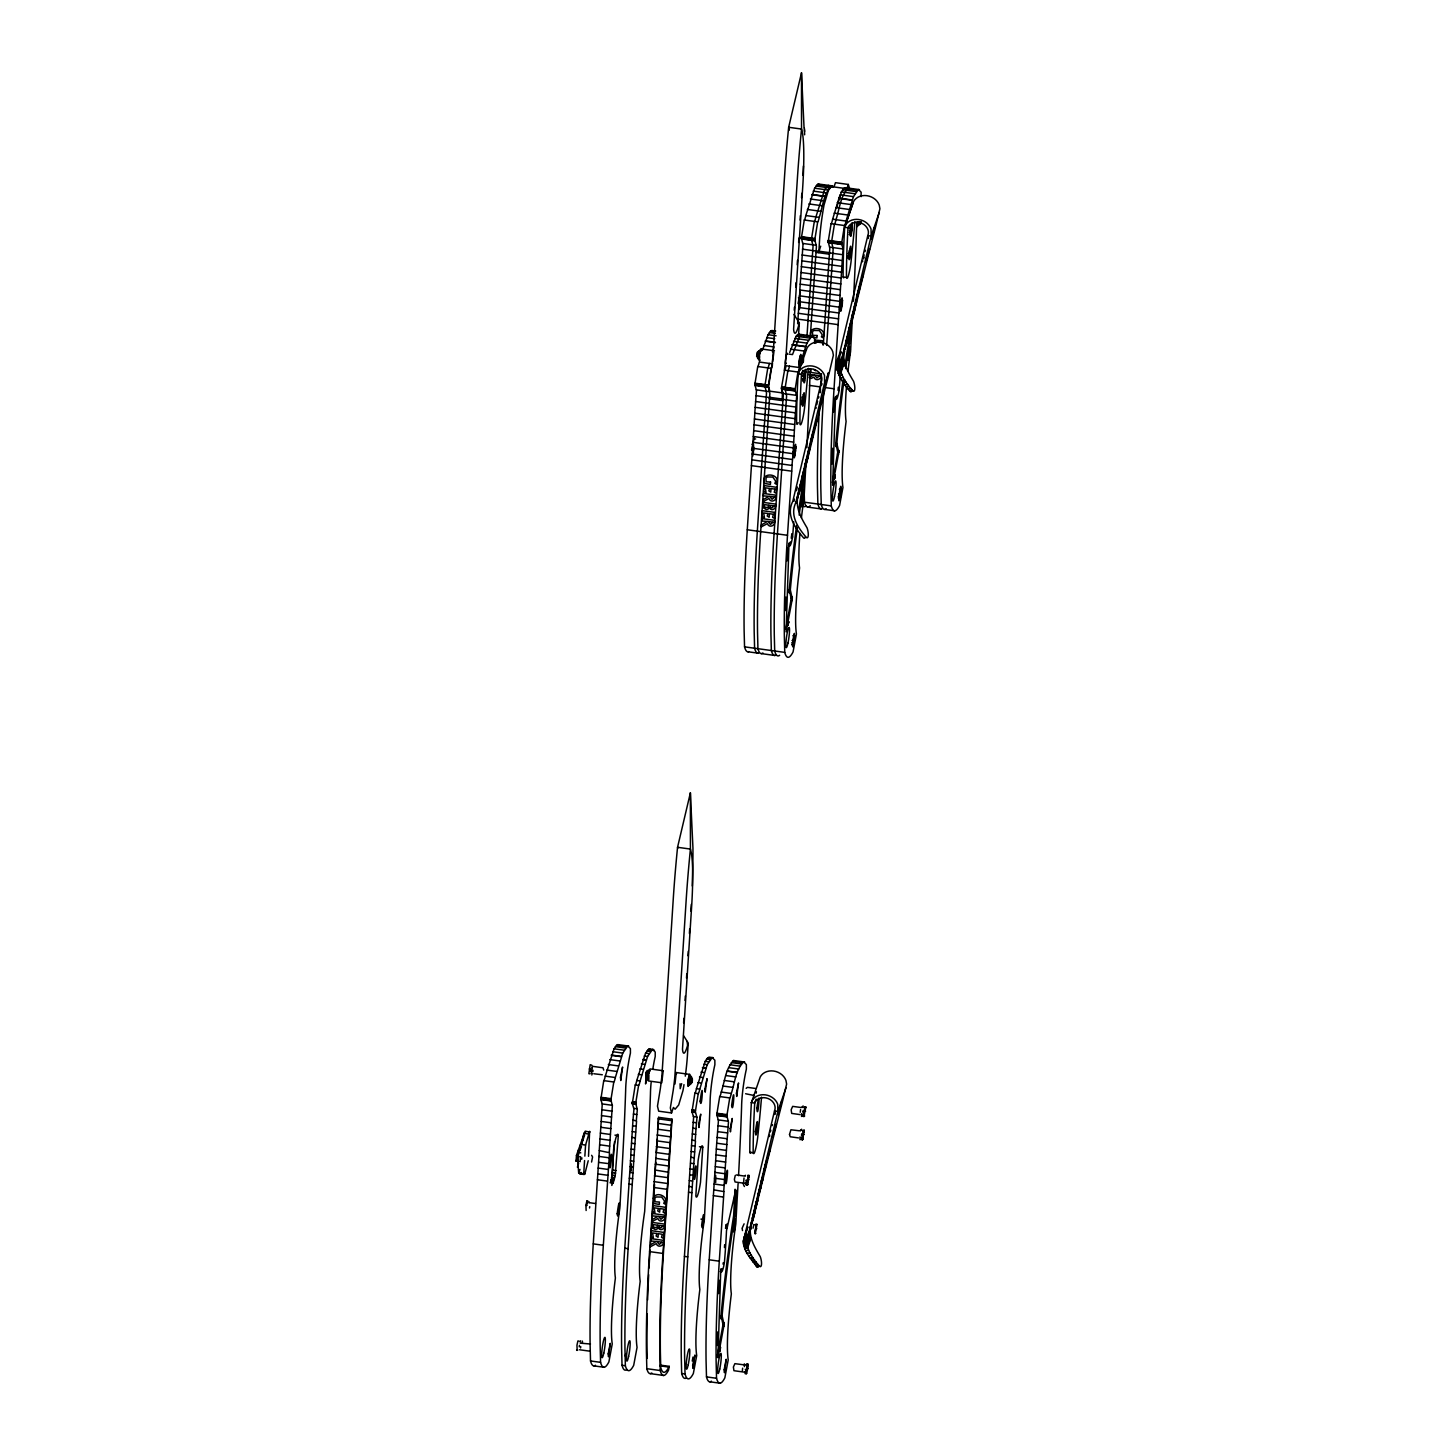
<?xml version="1.0" encoding="UTF-8"?>
<svg xmlns="http://www.w3.org/2000/svg" width="1456" height="1456" viewBox="0 0 1456 1456"><rect width="100%" height="100%" fill="white"/><g stroke="black" fill="none" stroke-linecap="round" stroke-linejoin="round"><path stroke-width="1.5" d="M744.398 1236.708C740.285 1248.12 750.677 1258.293 756.811 1266.756L759.541 1266.21A6.643 2.002 78.6 0 0 761.506 1264.299A6.643 2.002 78.6 0 0 760.269 1256.674C753.753 1245.699 746.127 1233.232 752.898 1220.437A495.295 21.076 -74.9 0 1 782.782 1100.299L786.622 1084.065L785.949 1080.443A13.996 11.885 19 0 0 773.591 1071.015A13.996 11.885 19 0 0 760.25 1076.912L751.351 1102.847L751.096 1107.597A238.129 28.519 -82.2 0 0 749.804 1152.278L753.171 1152.733A15.233 1.82 -82.2 0 0 757.666 1137.609L757.975 1134.77A238.129 28.519 -82.2 0 0 761.543 1097.132M843.115 276.931L846.464 277.386A238.129 28.519 -82.2 0 1 848.011 227.737L848.138 227.263A10.683 9.082 19 0 1 861.697 223.296A10.683 9.082 19 0 1 867.794 235.617L839.311 354.791C832.322 368.186 841.277 381.527 850.122 391.409L852.852 390.863A6.643 2.002 78.6 0 0 854.799 388.952A6.643 2.002 78.6 0 0 853.562 381.326C847.064 370.37 839.439 357.885 846.191 345.09A495.295 21.076 -74.9 0 1 876.093 224.952L879.915 208.718L879.242 205.096A13.996 11.885 19 0 0 866.884 195.668A13.996 11.885 19 0 0 853.562 201.565L844.662 227.263L844.389 232.25A238.129 28.519 -82.2 0 0 843.115 276.931A15.233 1.82 -82.2 0 0 843.916 277.641M717.116 1356.974L723.013 1324.596L721.029 1315.587A190.791 22.859 -82.2 0 1 733.642 1215.724L735.043 1189.261L736.317 1190.826L734.716 1215.887A190.791 22.859 -82.2 0 0 722.103 1315.733L724.087 1324.742L717.935 1357.72L720.793 1268.922L721.339 1271.634L720.265 1271.488A14.178 1.693 -82.2 0 0 721.885 1268.849M785.858 629.138L791.227 598.689L789.243 589.698A190.791 22.859 -82.2 0 1 796.596 525.507M789.079 545.454A14.178 1.693 -82.2 0 1 788.497 545.581L789.571 545.727L789.006 543.033L786.113 631.831L792.301 598.835L790.317 589.844A190.791 22.859 -82.2 0 1 797.378 527.764M832.395 482.628L837.746 452.197L835.78 443.188A190.791 22.859 -82.2 0 1 842.842 381.108M836.108 398.016A14.178 1.693 -82.2 0 1 835.016 399.09L836.09 399.235L835.544 396.523L832.65 485.321L838.82 452.343L836.854 443.334A190.791 22.859 -82.2 0 1 843.916 381.272M792.956 454.927L795.067 418.673L754.754 413.158L756.483 390.608L754.845 384.439L757.757 366.512A9.719 1.165 -82.2 0 0 759.286 362.034L772.699 363.873M839.475 308.417L840.021 295.495L799.799 289.981L803.002 244.59L801.382 237.929L804.294 220.002A9.719 1.165 -82.2 0 0 805.823 215.543L814.614 188.206L818.199 183.984L820.11 184.985M602.256 1103.939L601.492 1115.605L611.556 1116.989L612.394 1105.322L602.256 1103.939L600.8 1099.553L603.749 1080.625A9.719 1.165 -82.2 0 0 605.277 1076.148L614.068 1048.811L616.561 1045.244L619.583 1045.59M612.303 1105.322L610.901 1099.917L613.795 1081.99A9.719 1.165 -82.2 0 0 615.342 1077.531L622.768 1053.088L627.718 1045.972L630.412 1048.611L630.43 1053.088A28.447 3.403 -82.2 0 0 625.643 1090.69A770.406 92.274 -82.2 0 1 621.166 1183.983L619.874 1207.989A68.032 8.154 -82.2 0 0 615.397 1277.895A77.787 9.318 -82.2 0 0 612.248 1343.924L608.899 1361.888A114.969 13.777 -82.2 0 1 602.711 1366.765L602.111 1366.092A114.969 13.777 -82.2 0 1 600.582 1362.343L600.181 1346.199A377.541 45.209 -82.2 0 1 603.33 1245.262L609.536 1152.733L599.253 1150.586L601.583 1115.605M632.996 1119.937L630.757 1154.917L634.106 1155.372L636.563 1121.156L632.996 1119.937L633.961 1109.035L632.304 1103.575L635.253 1084.938A9.719 1.165 -82.2 0 0 636.782 1080.479L645.572 1053.143L649.176 1048.921L651.069 1049.922M636.345 1120.392L637.328 1109.49L635.69 1103.32L638.602 1085.412A9.719 1.165 -82.2 0 0 640.13 1080.934L647.574 1056.51L652.525 1049.376L655.218 1052.033L655.218 1056.51A28.447 3.403 -82.2 0 0 652.852 1068.941M691.909 1139.793L689.671 1174.774L693.02 1175.229L695.477 1141.013L691.909 1139.793L693.62 1117.243L691.964 1111.783L694.894 1093.147A9.719 1.165 -82.2 0 0 696.441 1088.669L705.232 1061.333L707.707 1057.766L710.728 1058.112M692.747 1128.127L696.004 1128.582L696.969 1117.698L695.349 1111.529L698.243 1093.602A9.719 1.165 -82.2 0 0 699.79 1089.143L707.216 1064.7L712.166 1057.566L714.86 1060.223L714.878 1064.7A28.447 3.403 -82.2 0 0 710.091 1102.301A770.406 92.274 -82.2 0 1 705.614 1195.594L704.34 1219.582A68.032 8.154 -82.2 0 0 699.845 1289.488A77.787 9.318 -82.2 0 0 696.714 1355.536L693.347 1373.499A114.969 13.777 -82.2 0 1 687.177 1378.377L686.577 1377.685A114.969 13.777 -82.2 0 1 685.03 1373.954L684.629 1357.811A377.541 45.209 -82.2 0 1 687.778 1256.874L693.02 1175.229M716.716 1143.197L715.952 1154.863L726.016 1156.246L726.853 1144.58L716.716 1143.197L718.427 1120.647L716.789 1114.477L719.701 1096.55A9.719 1.165 -82.2 0 0 721.248 1092.073C724.779 1081.644 725.452 1068.522 733.624 1060.514L735.535 1061.515M726.762 1144.58L728.473 1122.03L726.853 1115.86L729.747 1097.933A9.719 1.165 -82.2 0 0 731.294 1093.456C734.825 1083.027 735.517 1069.905 743.67 1061.897L746.364 1064.554L746.382 1069.032A28.447 3.403 -82.2 0 0 741.595 1106.633A770.406 92.274 -82.2 0 1 738.538 1175.665M762.889 652.961A114.969 13.777 -82.2 0 1 760.087 653.125L759.486 652.434A114.969 13.777 -82.2 0 1 757.939 648.703L757.539 632.541A377.541 45.209 -82.2 0 1 760.687 531.604L769.86 393.502L768.258 386.277L771.152 368.35A9.719 1.165 -82.2 0 0 772.426 365.11M794.976 418.673L796.687 396.123L795.067 389.953L797.961 372.026A9.719 1.165 -82.2 0 0 799.508 367.567L800.527 363.509M810.337 336.463L816.416 246.428L814.796 239.767L817.69 221.858A9.719 1.165 -82.2 0 0 819.237 217.381C822.767 206.934 823.441 193.83 831.613 185.822L833.524 186.823M823.313 344.926L829.811 248.266L828.191 241.623L831.103 223.696A9.719 1.165 -82.2 0 0 832.632 219.219L840.057 194.795L853.471 196.633L858.421 189.498L861.115 192.156L861.133 196.633M802.038 255L842.26 260.515L843.224 249.631L841.604 243.461L844.498 225.534A9.719 1.165 -82.2 0 0 846.045 221.057L853.471 196.633M849.576 188.552L848.32 184.457L835.453 182.673L834.197 186.332M690.381 792.81L690.417 849.066A231.704 27.755 -82.2 0 0 686.14 900.591L674.783 1077.567A56.82 6.807 -82.2 0 1 673.236 1090.216L670.342 1107.943L671.544 1112.948L658.676 1111.183L657.475 1106.178L660.369 1088.451A56.82 6.807 -82.2 0 0 661.916 1075.802L673.273 898.825A231.704 27.755 -82.2 0 1 677.55 847.301L690.381 792.81L692.947 847.956A275.948 33.051 -82.2 0 1 692.801 866.247L692.31 885.994M781.672 387.915L782.655 392.938L769.787 391.173L768.586 386.168L771.48 368.441A56.82 6.807 -82.2 0 0 773.027 355.81L784.384 178.833A231.704 27.755 -82.2 0 1 788.661 127.291L801.492 72.8L801.528 129.056A231.704 27.755 -82.2 0 0 797.251 180.599L785.894 357.575A56.82 6.807 -82.2 0 1 784.347 370.206M580.125 1161.761L580.58 1156.646M582.4 1343.051L582.4 1341.103M717.062 1345.471L717.462 1331.949M718.572 1293.601L718.955 1280.079M781.417 388.843L781.763 386.877L795.176 388.716M785.548 610.555L785.931 597.033M786.986 560.942L787.368 547.42M832.068 464.045L832.541 448.266M833.578 412.194L833.997 398.107M803.421 166.002L802.984 175.43M591.573 1162.034L592.592 1156.956L591.609 1155.3M735.717 1190.171L726.489 1230.757A151.187 18.109 -82.2 0 1 724.378 1262.843A14.178 1.693 -82.2 0 1 721.339 1271.634M646.537 1076.039L646.883 1076.985M647.629 1074.837L647.429 1079.697L648.066 1078.204M647.429 1076.73L647.884 1078.059M647.683 1072.672L647.538 1070.815L646.919 1073.29M687.996 1082.9L688.051 1086.376L689.725 1078.132M689.252 1082.481L689.27 1085.448L690.071 1082.39M689.707 1077.859L689.507 1075.474L688.888 1076.949M690.508 1082.081L690.472 1084.502L691.218 1081.353M690.781 1078.022L690.581 1075.62L689.762 1078.659M757.666 356.028L757.702 357.284M758.54 356.738L758.995 358.067M758.612 353.226L758.649 350.805L757.666 354.682M781.417 388.679L795.031 390.663M799.107 362.89L799.162 366.384L799.908 364.564M800.363 362.489L800.381 365.438L801.237 362.926M800.818 357.867L800.218 356.156M801 357.302L800.764 354.372L799.763 357.976M801.692 358.576L801.546 356.702L800.873 358.667M801.619 362.071L801.746 363.399L802.584 360.615M802.766 358.722L802.711 356.975L801.874 359.996M856.983 223.205L857.184 225.607L857.802 224.133M858.239 222.804L858.239 225.753L859.095 223.241M859.495 222.386L859.459 224.825L860.096 222.331M816.088 408.262L816.124 407.28M734.406 1179.615L735.08 1181.981L745.363 1183.419M742.196 1228.5L742.487 1230.557M789.516 1134.388L790.208 1136.754L798.47 1137.919M746.218 1184.893L746.418 1180.634L747.583 1180.798L747.383 1185.057L746.218 1184.893L749.203 1175.52L747.383 1185.057M749.203 1175.52L748.02 1175.356L747.82 1179.615L749.003 1179.779M746.346 1371.643L745.163 1371.479L745.072 1373.609L746.236 1373.772L746.455 1369.514L745.272 1369.35M747.856 1368.494L748.056 1364.236L746.892 1364.072L746.673 1368.331L747.856 1368.494L746.236 1373.772M755.391 1229.683L755.191 1233.942L757.011 1224.405L755.118 1224.769L757.011 1224.405M755.828 1224.259L755.628 1228.5L756.811 1228.664M792.974 456.056L793.174 451.797L794.357 451.961L794.157 456.201L792.974 456.056L795.977 446.683L794.157 456.201M795.977 446.683L794.794 446.519L794.594 450.778L795.759 450.923M801.182 404.368L802.347 404.531L801.983 396.942M802.893 396.815L802.784 399.09L803.967 399.253L802.347 404.531M803.839 381.199L805.659 371.68L802.675 381.035L803.839 381.199L803.475 373.628M803.967 399.253L804.167 394.995L802.984 394.831M791.827 644.753L793.01 644.917L793.211 640.676L792.046 640.513M794.63 639.639L794.83 635.398L793.647 635.235L793.447 639.475L794.63 639.639L793.01 644.917M803.566 499.827L803.767 495.568L802.602 495.404L801.655 506.925L803.421 493.42L802.402 499.663L803.566 499.827L801.965 505.105L802.165 500.846L800.982 500.682L801.892 495.914L803.767 495.568M846.464 386.841A68.032 8.154 -82.2 0 0 846.1 421.421A77.787 9.318 -82.2 0 0 842.951 487.469L839.602 505.432A114.969 13.777 -82.2 0 1 833.433 510.31L832.814 509.618A114.969 13.777 -82.2 0 1 831.285 505.887L830.885 489.726A377.541 45.209 -82.2 0 1 834.033 388.788L838.893 313.004L839.712 305.305L840.895 305.451L840.694 309.709L839.457 309M842.296 304.431L842.496 300.173L841.331 300.027L841.131 304.268L842.296 304.431L840.694 309.709M802.511 1139.83L804.313 1130.293L801.328 1139.666L802.511 1139.83L802.711 1135.571L801.528 1135.407M804.003 1116.497L805.823 1106.979L802.82 1116.333L804.003 1116.497L804.203 1112.257L803.02 1112.093M847.701 257.876L848.884 258.021L849.085 253.781L847.92 253.617M849.43 250.323L849.321 252.58L850.504 252.743L848.884 258.021M849.212 234.543L850.377 234.707L850.577 230.448L849.412 230.303M850.923 226.99L850.814 229.265L851.997 229.429L850.377 234.707M838.456 496.278L839.639 496.441L838.474 496.132L838.365 498.261L840.258 497.897L841.368 488.888L839.475 489.252L841.368 488.888M850.504 252.743L850.704 248.503L848.411 257.348L849.594 257.512M851.997 229.429L852.197 225.17L851.014 225.025M839.548 498.425L839.748 494.166L838.565 494.003M840.185 488.725L839.985 492.983L841.149 493.147C835.471 518.937 842.114 468.868 840.986 493.111M849.121 348.912L848.921 353.153L850.104 353.317L848.484 358.595L848.702 354.354L847.519 354.19L849.958 346.928L848.193 360.415L849.103 349.058L850.304 349.076L850.104 353.317M800.036 1136.881L800.017 1139.757M801.546 1113.567L801.528 1116.443M578.906 1161.415L576.085 1161.178L576.449 1155.427L584.402 1133.168M588.224 1160.741L584.857 1173.845L578.687 1173.136L577.759 1161.415M576.449 1155.427L578.123 1155.664L578.487 1149.912L580.18 1150.131L580.544 1144.38L585.567 1145.071L584.857 1156.137M582.764 1140.649L583.001 1136.808M584.566 1160.559L583.729 1173.827L584.857 1173.845M588.515 1156.319L589.625 1131.312L585.567 1145.071M595.486 1365.237A114.969 13.777 -82.2 0 1 592.665 1365.382L592.064 1364.709A114.969 13.777 -82.2 0 1 590.517 1360.96L590.117 1344.816A377.541 45.209 -82.2 0 1 593.265 1243.879L599.344 1150.586M609.318 1151.969L611.556 1116.989M615.233 1175.574L611.829 1185.439L613.631 1149.203A17.035 2.038 -82.2 0 1 616.343 1136.554L617.562 1134.297A17.035 2.038 -82.2 0 1 618.309 1135.589L615.233 1175.574L611.866 1175.119L614.541 1141.686M651.123 1082.536A28.447 3.403 -82.2 0 0 650.45 1094.111A770.406 92.274 -82.2 0 1 645.973 1187.386L644.68 1211.392A68.032 8.154 -82.2 0 0 640.185 1281.298A77.787 9.318 -82.2 0 0 637.055 1347.346L633.706 1365.291A114.969 13.777 -82.2 0 1 627.518 1370.169L626.917 1369.495A114.969 13.777 -82.2 0 1 624.169 1369.714L623.568 1369.04A114.969 13.777 -82.2 0 1 622.021 1365.291L621.621 1349.148A377.541 45.209 -82.2 0 1 624.77 1248.211L630.903 1155.045M626.917 1369.495A114.969 13.777 -82.2 0 1 625.37 1365.746L624.97 1349.603A377.541 45.209 -82.2 0 1 628.118 1248.666L634.106 1155.372M651.778 1372.972A114.969 13.777 -82.2 0 1 648.976 1373.117L648.357 1372.444A114.969 13.777 -82.2 0 1 646.828 1368.695L646.428 1352.551A377.541 45.209 -82.2 0 1 649.576 1251.614L658.603 1117.334L672.017 1119.173L663.499 1251.923A374.647 44.863 -82.2 0 0 660.369 1352.114L660.751 1367.493A112.185 13.432 -82.2 0 0 662.243 1371.17L662.826 1371.825A111.784 13.395 -82.2 0 0 667.976 1368.64L669.25 1366.347L660.314 1365.127M650.523 1243.351L651.524 1227.663M652.961 1205.24L651.888 1221.675L657.857 1218.526C659.859 1223.75 666.611 1220.092 664.955 1215.214L652.415 1213.485M653.289 1198.361C655.964 1190.262 669.778 1196.814 665.337 1204.276L663.718 1203.311A6.133 5.205 19 0 0 664.518 1201.036L661.679 1197.05L656.292 1196.959A3.695 3.13 19 0 0 654.8 1198.707L655.054 1201.801L659.459 1202.037L659.295 1204.44L653.617 1203.457L654.545 1184.347M658.603 1117.334L657.857 1129.001M669.25 1366.347L668.559 1370.096A114.969 13.777 -82.2 0 1 662.371 1374.955L661.77 1374.282A114.969 13.777 -82.2 0 1 660.241 1370.533L659.823 1354.389A377.541 45.209 -82.2 0 1 662.971 1253.452L668.413 1172.226L654.818 1169.987M668.213 1171.825L669.123 1160.305L655.637 1158.321M668.959 1160.159L671.362 1125.306L657.803 1123.34M671.216 1125.179L672.017 1119.173M683.61 1022.804L683.901 1018.326M685.048 1000.454L685.339 995.995M686.504 978.104L686.795 973.645M687.96 955.755L688.251 951.296M689.398 933.423L689.689 928.946M690.854 911.074L691.291 904.358M685.867 1378.231A114.969 13.777 -82.2 0 1 683.829 1377.904L683.228 1377.23A114.969 13.777 -82.2 0 1 681.681 1373.481L681.281 1357.338A377.541 45.209 -82.2 0 1 684.429 1256.401L689.671 1174.774M695.258 1140.248L696.004 1128.582M702.775 1147.182L700.518 1182.181A17.035 2.038 -82.2 0 1 695.841 1195.795L698.079 1160.814A17.035 2.038 -82.2 0 1 701.646 1146.272L702.01 1145.89A17.035 2.038 -82.2 0 1 702.775 1147.182L699.426 1146.727M754.481 436.782L751.533 450.013L753.207 450.25L753.516 452.598M748.73 651.596A114.969 13.777 -82.2 0 1 746.673 651.269L746.073 650.595A114.969 13.777 -82.2 0 1 744.544 646.846L744.125 630.703A377.541 45.209 -82.2 0 1 747.274 529.766L754.845 413.158M752.843 456.001L753.516 447.119M711.438 1381.162A114.969 13.777 -82.2 0 1 708.617 1381.325L708.016 1380.634A114.969 13.777 -82.2 0 1 706.488 1376.903L706.069 1360.741A377.541 45.209 -82.2 0 1 709.218 1259.804L716.043 1154.863M738.083 1183.692A770.406 92.274 -82.2 0 1 737.118 1199.908L735.826 1223.914A68.032 8.154 -82.2 0 0 731.349 1293.82A77.787 9.318 -82.2 0 0 728.218 1359.868L724.851 1377.831A114.969 13.777 -82.2 0 1 718.682 1382.709L718.081 1382.017A114.969 13.777 -82.2 0 1 716.534 1378.268L716.134 1362.124A377.541 45.209 -82.2 0 1 719.282 1261.187L723.96 1191.609L713.713 1189.843M723.759 1191.226L726.016 1156.246M795.031 390.972L781.617 389.134L783.255 395.34L774.082 533.46A377.541 45.209 -82.2 0 0 770.934 634.397L771.352 650.541A114.969 13.777 -82.2 0 0 772.881 654.272L773.482 654.963A114.969 13.777 -82.2 0 0 776.303 654.8L776.831 655.418A114.969 13.777 -82.2 0 0 779.652 655.273M795.74 287.16L796.032 282.682M797.178 264.81L797.469 260.333M798.634 242.46L798.925 238.001M800.072 220.111L800.363 215.652M801.528 197.779L801.819 193.302M800.381 292.146L798.07 303.521L800.29 304.067M797.651 323.56L799.945 290.108M799.38 309.491L800.09 298.862M798.634 333.824L799.344 323.014L793.957 314.441M799.926 533.351A68.032 8.154 -82.2 0 0 799.562 567.931A77.787 9.318 -82.2 0 0 796.432 633.961L793.065 651.924A114.969 13.777 -82.2 0 1 786.895 656.802L786.295 656.128A114.969 13.777 -82.2 0 1 784.748 652.379L784.347 636.236A377.541 45.209 -82.2 0 1 787.496 535.298L792.137 465.465L751.769 459.805M791.991 465.319L792.919 455.491M751.351 1102.847L752.042 1100.754A13.996 11.885 19 0 1 765.383 1094.857A13.996 11.885 19 0 1 777.741 1104.285L777.85 1111.438L749.276 1231.012C742.214 1243.97 751.005 1256.692 759.541 1266.21M806.988 335.99L813.067 245.973L811.429 239.312L814.341 221.385A9.719 1.165 -82.2 0 0 815.888 216.926L824.66 189.589L828.264 185.367L830.175 186.368M806.315 350.168L807.024 348.075A13.996 11.885 19 0 1 820.365 342.178A13.996 11.885 19 0 1 832.723 351.606L833.378 355.228L829.556 371.462A495.295 21.076 -74.9 0 0 799.672 491.6C793.411 504.413 800.491 516.862 807.043 527.818A6.643 2.002 78.6 0 1 808.262 535.462A6.643 2.002 78.6 0 1 806.315 537.373C797.906 527.709 789.443 515.206 796.032 502.174L824.606 382.582L824.515 375.43A13.996 11.885 19 0 0 812.157 366.002A13.996 11.885 19 0 0 798.816 371.899L797.852 378.742A238.129 28.519 -82.2 0 0 796.578 423.423A15.233 1.82 -82.2 0 0 798.161 422.604M798.671 510.747A190.791 22.859 -82.2 0 1 801.856 489.835L802.711 477.222L801.637 481.445L804.458 471.671L799.144 489.598L802.529 477.295M799.144 515.096A190.791 22.859 -82.2 0 1 802.929 489.98L804.131 471.198M818.782 252.616L819.473 241.805A40.149 4.805 -82.2 0 1 824.06 204.914L828.318 190.609L830.794 187.078L833.323 186.969M822.858 344.799L823.113 340.795L814.723 340.031M821.475 373.682L820.62 386.95L809.445 385.421M826.662 345.4L833.16 248.721L831.54 242.078L834.452 224.151A9.719 1.165 -82.2 0 0 835.981 219.692C839.53 209.245 840.203 196.141 848.375 188.115L849.376 188.243M840.021 295.495L842.26 260.515M852.87 203.44L844.662 227.263L848.011 227.737M844.899 366.348A190.791 22.859 -82.2 0 1 848.393 343.325L849.194 330.803L845.681 343.088L850.996 325.161L848.175 334.935L849.248 330.73M845.663 368.605A190.791 22.859 -82.2 0 1 849.449 343.489L850.668 324.688M794.23 310.201L794.43 307.271M591.282 1073.145L591.518 1070.506M580.216 1152.406L579.051 1152.242L578.105 1156.519L578.305 1161.724M591.937 1065.282L590.19 1064.664L588.861 1073.691L590.044 1073.836M590.244 1071.307L590.408 1069.104L589.243 1068.941M588.06 1201.164L586.877 1201.018L585.931 1205.295L586.131 1210.5M587.259 1204.003L586.877 1201.018M577.158 1350.44L576.958 1345.235L577.905 1340.958L579.088 1341.103M753.553 445.354L753.753 450.559M845.354 225.407A13.996 11.885 19 0 1 858.694 219.51A13.996 11.885 19 0 1 871.034 228.938L871.143 236.09L842.569 355.664C835.507 368.623 844.316 381.345 852.852 390.863M646.373 1073.745L646.318 1071.743L645.554 1083.937L647.301 1077.149M646.591 1075.383L646.519 1078.459L647.01 1076.53M687.796 1083.446L688.597 1077.458M689.07 1083.046L689.325 1081.571M689.78 1078.75L689.653 1074.382L676.239 1072.544L674.983 1084.01M690.326 1082.627L691.509 1076.858L691.691 1077.931M758.612 355.81L758.558 359.687L759.177 357.448M759.522 356.265L759.468 360.924L759.959 360.087M798.907 363.454L799.198 361.707M800.181 363.035L800.436 361.561M801.674 361.416L801.601 364.491L802.438 360.633M801.783 359.195L801.692 355.61L800.709 359.577M857.074 222.04L857.038 226.699L858.039 223.096M858.057 223.369L858.312 221.894L858.385 224.661L858.876 223.514M859.313 222.95L859.55 221.731M860.623 221.876L860.678 223.878L861.279 221.822M603.712 1070.087L603.002 1067.794L592.738 1066.356M680.079 1083.737L680.207 1088.706L681.681 1083.664M734.443 1179.069L735.28 1175.411M742.251 1227.954L744.107 1223.823M781.472 387.733L784.566 370.188A9.719 1.165 -82.2 0 0 786.113 365.729L799.508 367.567M789.498 1134.515L790.917 1129.765L799.435 1130.802M742.342 1370.897L742.633 1368.167M800.036 300.609L800.054 306.106M849.612 228.647L849.758 227.263M762.453 1179.961L760.633 1186.331L763.235 1176.994L758.248 1194.138L762.598 1180.143M581.727 1159.249L581.872 1157.866M592.865 1071.671L593.011 1070.287M589.553 1208.007L589.716 1206.642M580.58 1347.947L580.726 1346.582M646.428 1075.675L646.682 1074.674M647.338 1076.111L647.683 1073.582M648.557 1075.001L648.684 1079.66M757.539 355.664C757.994 344.854 755.5 362.69 757.393 354.445M757.793 354.663L757.63 358.449L758.103 357.302M758.449 356.119L758.74 354.827M759.359 356.556L759.777 353.444M687.924 1082.008L688.342 1078.914M689.161 1081.863L689.507 1079.315M690.399 1081.717L690.672 1079.733M799.035 362.016L799.344 360.451M800.272 361.852L800.563 360.578M801.51 361.707L801.783 359.741M800.218 1112.293L800.6 1109.527M631.231 1163.799L631.231 1170.952M715.679 1175.392L715.697 1182.545M802.893 376.576L803.075 375.138M756.192 1093.183L756.392 1091.745M803.039 1111.856L803.239 1110.437M801.546 1135.189L801.728 1133.751M579.233 1346.8L579.433 1345.362M591.809 1069.978L592.119 1068.194M646.555 1074.692L646.701 1073.691M648.648 1073.454L648.357 1080.934L661.77 1082.773L663.153 1070.997M758.594 354.845L758.794 353.571M691.309 1081.608L691.473 1080.625M799.217 360.451L799.453 358.904M800.418 360.597L800.618 359.323M657.366 1138.974L656.365 1152.315M655.873 1162.288L654.854 1175.647M746.127 1180.816L746.273 1179.906M744.016 1177.977L743.415 1184.547L744.416 1186.531M753.061 1228.209L753.789 1224.514M727.272 1223.859L725.907 1225.133L726.908 1225.679M862.662 260.77L862.625 261.771M840.385 354.591L840.804 352.534M747.074 1229.938L747.783 1226.88L743.925 1238.292L747.165 1239.183M757.903 353.954L758.631 352.68M758.885 353.844L759.868 349.859L760.105 351.26M759.868 353.717L761.088 348.93L774.483 350.769M646.792 1073.964L647.046 1071.962M647.774 1073.836L648.12 1071.361M648.757 1073.727L649.977 1068.922L663.372 1070.761M799.544 359.177L799.999 356.192M689.361 1081.863L688.797 1084.574M860.132 222.859L860.296 221.931M692.237 1361.069L692.983 1357.065M800.927 1107.488L792.665 1106.378L791.154 1109.781L791.7 1113.421L799.963 1114.586M801.783 502.83L803.075 496.077M839.511 309.546L840.822 305.851M840.895 305.451L842.496 300.173M792.847 642.66L794.83 635.398M850.304 349.076L848.011 357.921L849.194 358.085M839.384 496.15L840.658 489.398M755.027 1231.685L756.301 1224.933M746.073 1371.497L748.056 1364.236M744.344 1366.638L744.853 1364.345M591.955 1067.703L592.21 1066.484M815.87 343.288L816.161 341.905M836.945 206.679L841.422 191.883L854.818 193.739M794.011 501.228L794.466 499.153M821.876 383.365L821.803 384.93M868.413 236.855L868.34 238.438M769.605 1134.988L769.551 1136.554M760.087 352.534L761.069 350.168M759.177 358.194L759.413 357.175M802.001 359.341L802.602 358.722M647.938 1072.908L648.757 1069.869L648.994 1071.252M648.976 1072.526L650.031 1070.633M688.652 1077.986L689.653 1074.382M689.889 1083.956L690.108 1082.918M690.872 1079.333L691.473 1078.295M691.109 1082.008L690.49 1082.627M646.209 1073.836L647.374 1070.433L647.702 1072.399M753.171 1152.733A238.129 28.519 -82.2 0 1 754.718 1103.066L754.845 1102.611A10.683 9.082 19 0 1 768.386 1098.643A10.683 9.082 19 0 1 774.501 1110.964L744.544 1236.326L747.783 1237.2M775.447 1110.764L774.719 1114.459L775.375 1112.821M753.462 1214.413L754.718 1209.408L752.37 1218.435L757.684 1200.508L754.699 1211.519M797.67 496.132L796.814 500.391L801.51 483.629L796.086 503.103L798.762 492.001L797.997 494.822M811.866 437L810.701 441.75L816.871 420.311L811.738 437.874L813.522 431.759L812.193 436.054M803.057 473.4L801.91 478.132L808.062 456.711L802.948 474.256L804.713 468.104L803.403 472.436M844.207 349.64L843.352 353.899L848.047 337.137L842.624 356.611L845.281 345.491L844.535 348.33M858.385 290.508L857.238 295.24L860.041 285.23L858.731 289.562M849.594 326.89L848.448 331.64L854.599 310.201L849.485 327.746L851.269 321.63L849.94 325.944M750.896 1224.987L750.04 1229.228L754.754 1212.484L749.44 1231.849L751.988 1220.838L751.241 1223.677M816.725 404.695L817.599 401.328M863.262 258.203L864.136 254.818M858.276 291.364L863.39 273.819L859.677 287.997M592.319 1073.327L591.809 1075.001M588.897 1202.838L589.17 1201.837M770.37 1131.894L770.825 1130.165M801.546 359.632L806.933 343.125L811.884 336.008L814.577 338.647L814.596 343.125M773.864 352.097L772.626 361.998M786.367 363.199C784.001 367.44 786.695 348.748 787.641 354.227M801 363.199L800.527 364.346L800.327 363.272M863.572 258.95L864.027 257.384M689.944 1077.859L690.435 1076.712L690.617 1077.786M762.343 350.423L768.076 334.698L770.57 331.131L773.591 331.477M772.408 351.806L773.9 346.874L763.836 345.491M789.662 352.461L796.177 336.227L798.489 334.17L800.4 335.171M818.527 398.07L818.927 396.778M865.046 251.579L865.446 250.268M585.894 1131.403L583.929 1133.35L581.381 1144.507L584.602 1135.152M802.602 1107.07L803.075 1105.905M801.109 1130.402L801.583 1129.237M772.153 1125.615L772.481 1124.651M836.69 365.947L839.548 357.63M839.53 358.558L836.69 366.803L839.948 367.695L843.497 357.375M839.53 359.468L836.727 367.658L839.985 368.532L843.497 358.303M843.515 356.429L839.93 366.821L836.709 365.729L839.657 356.665M843.643 360.196L840.185 370.279L836.927 369.405M844.189 363.126L840.84 372.845L838.11 373.391L840.349 371.189L843.788 361.161M840.603 372.008L843.989 362.144M746.236 1232.977L743.397 1242.15L746.655 1243.024L750.204 1231.776M746.236 1234.815L743.415 1243.005L746.673 1243.879L750.186 1233.651M745.017 1240.712L743.634 1244.753L746.873 1245.626M750.896 1238.474L747.547 1248.192L744.817 1248.738L747.055 1246.536L750.35 1235.543M747.292 1247.355L750.695 1237.491M847.064 188.097L848.32 184.457M801.546 363.836L798.125 373.773L801.473 374.228L802.857 370.261M802.911 359.869L806.333 349.931M879.351 212.248L871.143 236.09L867.794 235.617M841.095 351.533L836.982 363.964L840.239 364.837L844.68 351.424M839.584 360.396L836.781 368.514L840.039 369.387L843.534 359.232M839.948 366.603L843.625 355.464M576.085 1161.178L577.377 1157.429M580.18 1150.131L581.454 1146.4M577.395 1167.166L578.669 1163.417M578.687 1173.136L579.979 1169.405M671.544 1112.948L673.418 1107.47L675.111 1109.199L678.678 1105.013L682.937 1090.726A40.149 4.805 -82.2 0 0 683.992 1084.629M756.083 1099.098L754.718 1103.066L751.369 1102.611M786.058 1087.596L777.85 1111.438L774.501 1110.964M746.546 1230.975L743.488 1240.33L746.746 1241.204L750.75 1228.755M746.273 1232.759L743.397 1241.076L746.655 1241.95L750.24 1231.539M746.291 1235.744L743.488 1243.861L746.728 1244.734L750.24 1234.579M751.369 1226.771L747.456 1238.182L744.198 1237.309M580.18 1341.777L580.653 1340.758M580.161 1343.142L590.481 1344.015M799.69 364.601L799.071 363.891M688.579 1084.593L687.96 1083.901M689.707 1083.81L689.216 1083.264M746.182 1088.324L747.438 1087.359L755.464 1088.451M581.071 1172.444L579.524 1173.263M841.186 192.374L843.916 188.315L846.919 188.661M842.46 190.245L843.661 188.843M852.197 225.17L849.904 234.034L851.087 234.198M841.331 300.027L841.805 300.7M804.167 394.995L801.874 403.858L803.057 404.022M794.794 446.519L795.267 447.192M748.02 1175.356L748.493 1176.048M746.892 1364.072L747.365 1364.745M652.015 1219.709L657.985 1216.306L652.252 1215.906M809.227 377.486L814.013 374.92L808.298 374.52M844.207 188.516L846.191 188.734M810.919 378.505L813.886 377.14C815.906 382.364 822.64 378.706 820.984 373.828L808.444 372.099M602.311 1074.765L593.793 1073.745M839.129 375.43L841.859 374.865M840.603 377.996L843.333 377.45M842.078 380.435L844.808 379.889M843.57 382.764L846.282 382.218M845.044 384.966L847.774 384.402M846.537 387.023L849.267 386.477M848.029 388.952L850.759 388.388M849.503 390.736L852.233 390.19M745.818 1250.777L748.548 1250.213M747.292 1253.343L750.022 1252.797M748.784 1255.782L751.514 1255.236M750.259 1258.111L752.989 1257.565M751.751 1260.295L754.481 1259.749M753.243 1262.37L755.955 1261.824M754.718 1264.299L757.448 1263.735M756.21 1266.083L758.94 1265.519M802.948 243.461L816.343 245.3M829.756 247.138L843.151 248.994M841.513 272.181L801.291 266.648M800.545 278.314L840.913 283.975M839.257 307.161L799.053 301.647M798.307 313.295L838.601 318.828M783.073 393.52L796.559 395.359M755.518 401.492L795.813 407.025M794.23 430.339L754.008 424.824M753.262 436.472L793.629 442.133M752.661 448.266L792.81 453.671M633.906 1108.398L637.109 1108.726M693.402 1116.461L696.914 1117.061M718.208 1119.882L728.255 1121.247M600.746 1127.272L610.883 1128.637M635.599 1132.058L632.25 1131.585M717.608 1131.658L727.6 1132.914M670.452 1136.845L657.056 1135.007M610.064 1140.303L599.999 1138.92M631.504 1143.251L634.943 1143.706M656.31 1146.655L669.796 1148.511M691.163 1151.459L694.603 1151.914M598.653 1162.379L608.644 1163.635M690.563 1163.235L693.911 1163.708M633.36 1167.039L630.011 1166.584M715.369 1166.656L725.343 1167.894M597.761 1173.9L607.898 1175.283M629.265 1178.232L632.705 1178.705M724.524 1179.56L714.459 1178.177M654.053 1181.653L667.558 1183.491M692.273 1186.895L688.906 1186.44M650.65 1241.022L656.365 1241.422L650.395 1244.825L650.268 1246.809L656.237 1243.642C658.258 1248.866 664.992 1245.208 663.335 1240.33L650.796 1238.601M818.199 183.984L832.614 185.931M845.026 187.66L859.44 189.626M817.089 184.621L857.311 190.154M815.888 186.04L829.301 187.879M842.696 189.717L856.11 191.573M814.614 188.206L828.009 190.044M813.249 191.1L826.662 192.938M811.938 194.449L825.352 196.287M838.765 198.125L852.16 199.963M811.847 194.704L825.243 196.56M838.656 198.398L852.051 200.236M810.373 198.999L823.787 200.837M837.182 202.675L850.595 204.513M808.881 203.931L822.276 205.769M835.689 207.607L849.103 209.446M807.352 209.446L820.765 211.302M834.161 213.14L847.574 214.978M805.823 215.543L819.237 217.381M832.632 219.219L846.045 221.057M804.294 220.002L817.69 221.858M831.103 223.696L844.498 225.534M850.486 232.578L849.303 232.414L850.468 232.723M801.492 236.691L814.905 238.529M828.3 240.386L841.714 242.224M801.455 237.128L814.85 238.966M828.264 240.804L841.659 242.642M801.437 237.328L814.814 239.385M828.246 241.023L841.623 243.061M801.401 237.728L814.796 239.585M828.209 241.423L841.604 243.261M801.382 237.929L814.778 239.967M828.191 241.623L841.586 243.643M801.364 238.293L814.759 240.313M828.173 241.987L841.568 244.007L828.155 242.333M801.346 238.638L814.759 240.477M801.346 238.948L814.759 240.786M828.155 242.624L841.568 244.481M802.42 249.158L815.815 250.996M829.228 252.853L842.642 254.691M847.811 255.746L848.975 256.056M801.674 260.824L841.877 266.357M800.927 272.49L841.131 278.005M800.181 284.138L840.385 289.671M799.417 295.805L839.639 301.337M798.434 297.77L800.108 297.989M839.621 307.416L840.785 307.58M839.602 307.562L840.785 307.726M840.221 309.036L841.386 309.2M798.671 307.471L838.893 313.004M797.924 319.137L838.146 324.652M771.68 330.476L775.702 331.022M798.489 334.17L812.903 336.118M770.57 331.131L774.592 331.677M797.378 334.807L813.795 337.009M769.369 332.55L775.393 333.369M796.177 336.227L809.572 338.065M848.393 343.325L849.449 343.489M768.076 334.698L776.121 335.808M794.885 338.393L808.298 340.231M817.526 342.087L821.584 342.651M766.73 337.61L774.756 338.702M793.538 341.286L806.933 343.125M848.429 349.422L849.594 349.586M765.419 340.941L775.466 342.324M792.228 344.617L805.623 346.473M765.31 341.214L775.356 342.597M792.119 344.89L805.514 346.746M790.663 349.185L804.058 351.023M789.152 354.117L792.501 354.572L799.526 336.682L801.837 334.625L803.748 335.626M805.659 371.68L804.495 371.517L804.276 375.757L805.459 375.921M757.757 366.512L771.152 368.35M784.566 370.188L797.961 372.026M803.949 379.088L802.766 378.924L803.949 379.233M803.384 380.526L804.549 380.689M823.969 387.405L834.033 388.788M840.276 375.32A151.187 18.109 -82.2 0 1 839.111 390.445L838.037 390.299A151.187 18.109 -82.2 0 0 838.31 387.205M754.954 383.201L768.368 385.039M754.918 383.62L768.313 385.458M781.726 387.314L795.14 389.152L781.708 387.514M754.9 383.838L768.295 385.676M754.881 384.038L768.277 386.077M781.69 387.715L795.085 389.771M754.845 384.439L768.258 386.277M781.654 388.115L795.067 389.953M754.845 384.621L768.24 386.641M781.654 388.297L795.049 390.335M754.827 384.966L768.222 386.987M754.809 385.458L768.222 387.296M833.96 398.653L835.034 398.798M756.265 389.826L769.66 391.682M755.882 395.668L769.296 397.506M782.691 399.344L796.104 401.183M801.273 402.238L802.456 402.402L801.273 402.384M755.136 407.316L795.358 412.849M754.39 418.982L794.594 424.515M753.644 430.648L793.848 436.181M835.78 443.188L836.854 443.334M835.744 443.589L836.818 443.734M835.708 443.971L836.781 444.116M835.671 444.335L836.745 444.48M835.635 444.681L836.709 444.844M835.617 445.026L836.69 445.172M835.617 445.318L836.69 445.481M835.617 445.609L836.69 445.991M835.708 446.482L836.781 446.628M837.728 450.05L838.783 450.195M753.953 438.747L755.628 438.984M837.819 450.723L838.893 450.869M837.819 451.032L838.893 451.178M837.819 451.396L838.893 451.542M837.782 451.779L838.856 451.924M837.746 452.197L838.82 452.343M752.898 442.315L793.101 447.829M837.528 453.981L838.601 454.126M751.915 444.262L753.589 444.499M793.083 453.926L794.248 454.236M793.684 455.528L794.867 455.692M752.133 453.963L792.355 459.495M834.233 474.947L835.307 475.093M834.197 475.257L835.253 475.402M834.142 475.548L835.216 475.693M834.088 475.839L835.162 475.985M834.033 476.13L835.107 476.276M833.979 476.403L835.052 476.549M833.924 476.694L834.998 476.84M751.387 465.629L791.609 471.162M833.869 476.967L834.943 477.113M833.815 477.222L834.889 477.368M833.706 477.75L834.834 477.641M833.651 477.987L834.725 478.15M833.596 478.241L834.67 478.387M833.524 478.496L834.597 478.66M833.469 478.751L834.525 478.915M801.856 489.835L802.929 489.98M839.075 497.734L840.258 497.897M804.149 490.708L804.476 502.193L831.285 505.887M800.873 502.811L802.056 503.121M801.492 504.413L802.656 504.577M807.934 507.125L821.348 508.963M824.697 509.418L834.761 510.801M747.274 529.766L787.496 535.298M791.773 533.715A151.187 18.109 -82.2 0 1 791.518 536.809L792.592 536.955A151.187 18.109 -82.2 0 0 793.738 521.812M789.243 589.698L790.317 589.844M789.207 590.08L790.28 590.226M789.17 590.463L790.244 590.608M789.134 590.845L790.208 590.99M789.116 591.191L790.189 591.336M789.097 591.518L790.171 591.664M789.079 591.828L790.153 591.973M789.079 592.101L790.153 592.246M789.079 592.355L790.153 592.501M789.17 592.974L790.244 593.138M791.19 596.541L792.264 596.687M791.3 597.233L792.373 597.379M791.3 597.542L792.373 597.688M791.281 597.888L792.355 598.034M791.263 598.27L792.337 598.416M791.227 598.689L792.301 598.835M790.99 600.473L792.064 600.618M787.696 621.457L788.77 621.603M787.66 621.748L788.733 621.894M787.605 622.04L788.679 622.185M787.55 622.331L788.624 622.476M787.496 622.622L788.57 622.768M787.441 622.913L788.515 623.059M787.387 623.186L788.46 623.332M787.332 623.459L788.406 623.605M787.277 623.732L788.351 623.878M787.223 623.987L788.297 624.133M787.168 624.242L788.242 624.387M787.059 624.733L788.187 624.642M786.986 625.006L788.06 625.152M786.932 625.261L788.005 625.407M792.956 635.744L794.121 635.908M791.937 642.624L793.101 642.933M792.537 644.244L793.72 644.407M744.544 646.846L784.748 652.379M748.002 651.778L758.066 653.162M761.415 653.617L774.81 655.455M617.672 1044.589L628.719 1046.081M649.176 1048.921L653.526 1049.485M708.817 1057.111L713.185 1057.693M733.624 1060.514L744.689 1062.025M616.561 1045.244L626.608 1046.609M648.047 1049.558L654.436 1050.377M707.707 1057.766L711.056 1058.221M732.514 1061.169L742.56 1062.552M615.36 1046.646L625.407 1048.029M646.846 1050.977L650.213 1051.432M706.506 1059.167L709.855 1059.64M731.312 1062.589L741.359 1063.972M614.068 1048.811L624.114 1050.195M645.572 1053.143L648.921 1053.598M705.232 1061.333L708.581 1061.806M730.02 1064.755L740.085 1066.138M612.703 1051.705L622.768 1053.088M644.207 1056.037L647.574 1056.51M703.867 1064.245L707.216 1064.7M728.673 1067.648L738.72 1069.032M611.411 1055.054L621.457 1056.437M642.897 1059.386L646.264 1059.841M702.556 1067.576L705.905 1068.031M727.363 1070.979L737.409 1072.362M611.302 1055.327L621.348 1056.692M642.806 1059.64L646.155 1060.114M702.447 1067.849L705.796 1068.304M727.254 1071.252L737.3 1072.635M609.827 1059.604L619.892 1060.987M641.332 1063.936L644.68 1064.391M700.991 1072.126L704.34 1072.599M725.798 1075.547L735.844 1076.912M608.335 1064.536L618.381 1065.919M639.839 1068.868L643.188 1069.323M699.499 1077.058L702.848 1077.513M724.287 1080.461L734.352 1081.844M606.806 1070.069L616.871 1071.452M638.31 1074.382L641.677 1074.856M697.97 1082.591L701.319 1083.046M722.777 1085.994L732.823 1087.377M754.481 1095.567L745.618 1093.747M605.277 1076.148L615.342 1077.531M636.782 1080.479L640.13 1080.934M696.441 1088.669L699.79 1089.143M721.248 1092.073L731.294 1093.456M805.823 1106.979L804.64 1106.815L804.44 1111.055L805.605 1111.219M803.93 1107.324L805.113 1107.488M603.749 1080.625L613.795 1081.99M635.253 1084.938L638.602 1085.412M694.894 1093.147L698.243 1093.602M719.701 1096.55L729.747 1097.933M802.929 1114.204L804.094 1114.513M803.53 1115.824L804.695 1115.988M600.946 1097.296L611.01 1098.679M632.45 1101.628L635.799 1102.083M692.11 1109.836L695.458 1110.291M716.898 1113.239L726.963 1114.623M600.909 1097.733L610.938 1099.316M632.414 1102.065L635.744 1102.72M692.055 1110.255L695.386 1110.928M716.862 1113.658L726.89 1115.26M600.873 1098.152L610.919 1099.535M632.377 1102.465L635.726 1102.938M692.019 1110.673L695.386 1111.128M716.825 1114.077L726.872 1115.46M600.855 1098.352L610.901 1099.917M632.359 1102.665L635.69 1103.32M692.019 1110.873L695.349 1111.529M716.807 1114.277L726.853 1115.86M610.883 1100.117L600.837 1098.734L610.865 1100.463M635.69 1103.521L632.341 1103.047L635.671 1103.866M695.331 1111.711L691.982 1111.256L695.313 1112.075M726.835 1116.042L716.789 1114.659L726.817 1116.406M600.8 1099.244L610.865 1100.627M632.304 1103.575L635.671 1104.03M691.964 1111.783L695.313 1112.238M716.771 1115.187L726.817 1116.57M600.8 1099.553L610.865 1100.936M632.304 1103.885L635.653 1104.34M691.964 1112.093L695.313 1112.548M716.752 1115.496L726.817 1116.879M804.313 1130.293L803.148 1130.129L802.929 1134.388L804.112 1134.552M802.438 1130.639L803.621 1130.802M601.874 1109.763L611.92 1111.146M633.378 1114.095L636.727 1114.568M693.038 1122.303L696.387 1122.758M717.826 1125.706L727.891 1127.09M801.419 1137.536L802.602 1137.846M658.094 1118.827L671.489 1120.665M802.038 1139.138L803.202 1139.302M601.128 1121.429L611.174 1122.813M632.632 1125.761L635.981 1126.216M657.42 1129.164L670.834 1131.003M692.273 1133.951L695.64 1134.424M717.08 1137.373L727.126 1138.756M600.382 1133.096L610.428 1134.479M631.886 1137.427L635.235 1137.882M656.674 1140.831L670.088 1142.669M691.527 1145.617L694.876 1146.072M716.334 1149.021L726.38 1150.404M585.057 1131.294L590.08 1131.985M614.96 1135.116L618.309 1135.589M583.929 1133.35L588.115 1133.915M599.635 1144.762L609.682 1146.145M631.14 1149.075L634.488 1149.548M655.928 1152.497L669.341 1154.335M690.781 1157.283L694.13 1157.738M715.588 1160.687L725.634 1162.07M580.798 1152.861L579.051 1152.242M736.299 1174.937L744.325 1176.029M598.889 1156.41L608.936 1157.793M630.375 1160.741L633.742 1161.215M655.182 1164.145L668.595 1166.001M690.035 1168.95L693.384 1169.405M714.841 1172.353L724.888 1173.736M578.105 1156.519L579.27 1156.683M746.309 1182.763L747.492 1182.927L746.309 1182.909M746.91 1184.383L748.093 1184.547M598.125 1168.076L608.189 1169.459M612.721 1170.114L616.07 1170.569M629.629 1172.408L632.978 1172.863M654.436 1175.811L667.831 1177.649M689.289 1180.598L692.637 1181.071M714.095 1184.019L724.142 1185.402M612.321 1172.662L615.67 1173.117M735.244 1190.68L736.317 1190.826M611.411 1177.394L614.76 1177.868M579.725 1173.736L584.493 1174.337M579.979 1173.936L584.165 1174.501M614.468 1179.142L610.938 1179.469L614.286 1179.924M610.464 1181.271L613.813 1181.726M597.379 1179.742L607.443 1181.125M628.883 1184.074L632.232 1184.529M653.689 1187.477L667.085 1189.315M688.542 1192.264L691.891 1192.719M713.331 1195.667L723.395 1197.05M610.009 1182.745L613.358 1183.2M733.642 1215.724L734.716 1215.887M589.425 1202.692L595.449 1203.53M700.973 1219.127L704.34 1219.582M585.931 1205.295L587.114 1205.459M725.907 1225.133L726.981 1225.279M725.78 1225.934L726.835 1226.079M725.707 1226.334L726.781 1226.48M725.652 1226.753L726.726 1226.898M725.616 1227.153L726.69 1227.299M725.525 1227.936L726.599 1228.081M725.507 1228.318L726.58 1228.464M754.718 1233.268L755.901 1233.432M593.265 1243.879L603.33 1245.262M624.77 1248.211L628.118 1248.666M649.576 1251.614L662.971 1253.452M684.429 1256.401L687.778 1256.874M709.218 1259.804L719.282 1261.187M724.378 1262.843L723.304 1262.698A14.178 1.693 -82.2 0 1 723.031 1264.117M721.029 1315.587L722.103 1315.733M720.993 1315.987L722.067 1316.133M720.957 1316.37L722.03 1316.515M720.92 1316.734L721.994 1316.879M720.902 1317.079L721.958 1317.225M720.884 1317.425L721.939 1317.571M720.866 1317.716L721.939 1317.862M720.866 1318.008L721.939 1318.153M720.866 1318.244L721.939 1318.39M720.957 1318.881L722.03 1319.027M722.977 1322.448L724.051 1322.594M723.086 1323.122L724.142 1323.267M723.086 1323.431L724.142 1323.577M723.068 1323.777L724.142 1323.941M723.031 1324.177L724.105 1324.323M723.013 1324.596L724.087 1324.742M722.777 1326.38L723.85 1326.525M719.482 1347.346L720.556 1347.492M719.446 1347.637L720.52 1347.801M719.391 1347.947L720.465 1348.092M719.337 1348.238L720.411 1348.383M719.282 1348.529L720.356 1348.675M719.228 1348.802L720.301 1348.948M719.118 1349.366L720.247 1349.239M719.064 1349.621L720.138 1349.767M719.009 1349.894L720.083 1350.04M718.955 1350.149L720.028 1350.294M718.9 1350.385L719.974 1350.531M718.845 1350.64L719.919 1350.786M718.773 1350.895L719.846 1351.059M718.718 1351.15L719.792 1351.314M745.181 1365.018L734.898 1363.653L733.387 1367.038L733.951 1370.697L744.216 1372.134M745.163 1371.625L746.346 1371.789M579.506 1349.748L589.534 1351.132M576.594 1349.967L577.759 1350.131M745.781 1373.081L746.946 1373.245M659.914 1365.837L668.85 1367.057M590.517 1360.96L600.582 1362.343M622.021 1365.291L625.37 1365.746M646.828 1368.695L660.241 1370.533M681.681 1373.481L685.03 1373.954M706.488 1376.903L716.534 1378.268M593.993 1365.892L604.04 1367.257M650.304 1373.627L663.699 1375.465M709.946 1381.817L720.01 1383.2M837.837 360.979L841.095 361.852M837.509 361.962L840.749 362.835M837.218 362.963L840.476 363.836M836.8 364.983L840.057 365.856M837.091 370.315L840.349 371.189M743.688 1239.311L746.928 1240.184M743.379 1241.276L746.637 1242.168M743.798 1245.644L747.055 1246.536M652.925 1205.568L665.465 1207.297L665.083 1213.303L663.117 1212.193L663.936 1209.153L659.896 1208.589L659.659 1212.175L657.693 1210.882L658.512 1208.407L654.163 1207.807L654.963 1212.593L652.543 1211.356M651.305 1230.684L663.845 1232.413L663.463 1238.419L661.497 1237.309L662.334 1234.269L658.276 1233.705L658.039 1237.291L656.092 1235.998L656.911 1233.523L652.543 1232.923L653.344 1237.709L650.941 1236.472M813.74 369.496L815.688 370.789M761.088 348.93L761.379 350.623M676.239 1072.544L676.512 1073.764M804.476 502.193A114.969 13.777 -82.2 0 0 806.005 505.942L806.606 506.615A114.969 13.777 -82.2 0 0 810.228 505.705M683.574 1035.707L688.233 1043.024L687.523 1053.835A40.149 4.805 -82.2 0 1 685.285 1076.166M810.992 371.207L810.282 368.859M798.252 321.412L798.689 325.471A34.07 4.077 -82.2 0 1 793.611 329.22L802.838 185.203A136.409 16.344 -82.2 0 0 803.566 144.654A114.897 13.759 -82.2 0 0 801.528 129.056L788.661 127.291A114.897 13.759 -82.2 0 1 789.37 130.112M687.141 1041.404L687.56 1045.463A34.07 4.077 -82.2 0 1 682.5 1049.212L691.727 905.213A136.409 16.344 -82.2 0 0 692.455 864.664A114.897 13.759 -82.2 0 0 690.417 849.066L677.55 847.301A114.897 13.759 -82.2 0 1 677.786 848.156M801.492 72.8L804.058 127.946M804.385 128.201L804.64 134.789M804.476 129.639L804.567 131.568M647.119 1358.466L646.955 1350.276A374.647 44.863 -82.2 0 1 647.192 1313.931M801.965 1106.706L801.983 1107.616M800.472 1130.02L800.472 1130.93M745.363 1175.265L745.363 1176.175M744.216 1363.963L744.216 1364.873M819.437 250.159A34.07 4.077 -82.2 0 1 820.711 246.173M758.612 1265.956A6.643 2.002 78.6 0 1 756.811 1266.756M750.987 1152.424A15.233 1.82 -82.2 0 1 749.804 1152.278M647.592 1299.971A374.647 44.863 -82.2 0 1 648.666 1274.673M649.012 1268.103A374.647 44.863 -82.2 0 1 650.086 1250.085M724.651 1244.643A151.187 18.109 -82.2 0 1 724.451 1247.555M625.698 1353.68A10.228 1.219 -82.2 0 1 625.243 1356.064M806.078 505.996A114.969 13.777 -82.2 0 1 803.257 506.16L802.656 505.469A114.969 13.777 -82.2 0 1 802.11 504.504M826.189 508.763A114.969 13.777 -82.2 0 1 823.368 508.927L822.767 508.235A114.969 13.777 -82.2 0 1 821.239 504.504L820.82 488.342A377.541 45.209 -82.2 0 1 823.859 389.334M819.309 409.5A377.541 45.209 -82.2 0 0 817.471 487.887L817.872 504.031A114.969 13.777 -82.2 0 0 819.419 507.78L820.019 508.453A114.969 13.777 -82.2 0 0 822.076 508.781M820.256 392.683A377.541 45.209 -82.2 0 1 820.492 388.879M847.974 371.335A68.032 8.154 -82.2 0 1 850.577 351.515L851.869 327.509A770.406 92.274 -82.2 0 0 852.725 313.295M853.398 301.265A770.406 92.274 -82.2 0 0 856.346 234.234A28.447 3.403 -82.2 0 1 857.038 222.659M839.111 390.445A14.178 1.693 -82.2 0 1 836.09 399.235M836.927 395.431A14.178 1.693 -82.2 0 1 836.363 397.306M851.906 390.627A6.643 2.002 78.6 0 1 850.122 391.409M846.464 277.386A15.233 1.82 -82.2 0 0 850.977 262.262L851.269 259.423A238.129 28.519 -82.2 0 0 854.854 221.785M776.23 654.745A114.969 13.777 -82.2 0 1 774.701 650.996L774.283 634.852A377.541 45.209 -82.2 0 1 777.431 533.915L786.604 395.795L785.021 388.57L787.914 370.661A9.719 1.165 -82.2 0 0 789.461 366.184M801.437 517.845A68.032 8.154 -82.2 0 1 804.058 498.025L805.35 474.019A770.406 92.274 -82.2 0 0 805.823 465.865M806.861 447.775A770.406 92.274 -82.2 0 0 809.809 380.726A28.447 3.403 -82.2 0 1 810.501 369.169M806.187 459.805A770.406 92.274 -82.2 0 1 805.951 463.845M792.592 536.955A14.178 1.693 -82.2 0 1 789.571 545.727M791.518 536.809A14.178 1.693 -82.2 0 1 791.245 538.229M790.39 541.941A14.178 1.693 -82.2 0 1 789.825 543.798M796.414 490.727A495.295 21.076 -74.9 0 1 797.324 486.977M808.317 368.295A238.129 28.519 -82.2 0 1 804.749 405.915L804.44 408.772A15.233 1.82 -82.2 0 1 799.926 423.896A238.129 28.519 -82.2 0 1 801.473 374.228L801.601 373.773A10.683 9.082 19 0 1 815.16 369.806A10.683 9.082 19 0 1 821.257 382.127L792.792 501.301C785.84 514.969 794.94 527.727 803.585 537.919A6.789 2.038 78.7 0 0 805.368 536.845M769.35 363.418A9.719 1.165 -82.2 0 1 767.803 367.895L764.91 385.804L766.493 393.047L757.338 531.149A377.541 45.209 -82.2 0 0 754.19 632.086L754.59 648.229A114.969 13.777 -82.2 0 0 756.119 651.979L756.738 652.652A114.969 13.777 -82.2 0 0 758.776 652.98M782.473 391.882A770.406 92.274 -82.2 0 1 782.181 399.417M651.778 1223.331L652.415 1227.918L654.909 1229.392A3.039 2.584 19 0 0 657.602 1228.518L658.221 1227.645C660.514 1232.176 665.811 1228.3 664.391 1224.077L651.851 1222.348L651.778 1223.331M762.889 503.321L763.526 507.926L766.02 509.382A3.039 2.584 19 0 0 768.713 508.526L769.332 507.634C771.625 512.166 776.922 508.29 775.502 504.067L762.962 502.338L762.889 503.321M608.189 1353.862L608.535 1356.81L610.246 1343.342L608.189 1353.862M692.656 1365.473L693.001 1368.403L694.894 1355.045L692.656 1365.473M724.16 1369.787L724.487 1372.735L726.198 1359.267L724.16 1369.787M792.373 643.898L792.719 646.846L794.412 633.378L792.373 643.898M773.445 514.259L772.608 517.299L774.574 518.409L774.956 512.403L762.416 510.692L762.052 516.461L764.455 517.717L763.654 512.931L768.022 513.513L767.203 515.988L769.168 517.28L769.387 513.713L773.445 514.259M775.047 489.143L774.228 492.183L776.194 493.293L776.576 487.287L764.036 485.576L763.654 491.345L766.074 492.601L765.274 487.796L769.623 488.397L768.823 490.872L770.77 492.164L771.007 488.597L775.047 489.143M700.136 1101.136C701.719 1113.185 704.103 1071.98 700.136 1101.136M617.18 1213.722C618.782 1225.97 621.093 1184.62 617.18 1213.722M701.646 1225.315C703.23 1237.564 705.541 1196.231 701.646 1225.315M731.64 1105.45C733.242 1117.48 735.535 1076.348 731.64 1105.45M733.151 1229.647C734.734 1241.895 737.045 1200.563 733.151 1229.647M808.207 453.58L810.009 448.157L805.004 465.301L808.207 453.58M854.745 307.089L856.547 301.665L851.542 318.791L854.745 307.089M691.582 1082.227C692.546 1085.503 692.692 1072.635 691.582 1082.227M802.693 362.216C803.657 365.438 803.858 352.407 802.693 362.216M611.302 1180.743C612.011 1187.532 613.358 1166.183 611.302 1180.743M620.493 1077.185L620.766 1080.534L622.586 1067.03L620.493 1077.185M698.662 1124.232L698.935 1127.526L700.736 1114.131L698.662 1124.232M704.959 1088.797L705.214 1092.146L707.034 1078.641L704.959 1088.797M730.166 1128.564L730.439 1131.858L732.241 1118.445L730.166 1128.564M736.463 1093.128L736.718 1096.459L738.538 1082.955L736.463 1093.128M772.572 1137.354L776.157 1124.451L772.572 1137.354M778.068 1114.568L781.654 1101.664L778.068 1114.568M819.346 408.499L822.931 395.595L819.346 408.499M824.842 385.731L828.428 372.827L824.842 385.731M865.883 262.007L869.469 249.103L865.883 262.007M871.38 239.221L874.947 226.335L871.38 239.221M609.391 1164.29C610.301 1180.106 613.74 1135.407 609.391 1164.29M693.857 1175.884C694.749 1191.7 698.188 1147.019 693.857 1175.884M725.343 1180.215C726.253 1196.031 729.693 1151.35 725.343 1180.215M755.355 1131.53C756.265 1147.346 759.704 1102.665 755.355 1131.53M756.847 1108.216C757.757 1124.032 761.197 1079.333 756.847 1108.216M793.575 454.327C794.466 470.142 797.906 425.443 793.575 454.327M802.129 402.693C803.02 418.509 806.46 373.81 802.129 402.693M803.621 379.361C804.531 395.177 807.953 350.496 803.621 379.361M840.094 307.817C841.004 323.632 844.444 278.951 840.094 307.817M848.648 256.183C849.558 271.999 852.998 227.318 848.648 256.183M850.158 232.869C851.05 248.685 854.49 203.986 850.158 232.869M761.506 524.833L761.397 526.799L767.367 523.65C769.369 528.856 776.121 525.197 774.446 520.32L761.907 518.591L761.761 521.011L767.476 521.412L761.506 524.833M763.126 499.717L762.999 501.683L768.968 498.534C770.97 503.74 777.722 500.081 776.066 495.204L763.526 493.475L763.363 495.895L769.096 496.296L763.126 499.717M770.57 482.027L770.406 484.448L764.728 483.447C759.468 471.016 781.872 473.255 776.448 484.284L774.829 483.319A6.133 5.205 19 0 0 775.629 481.026L772.79 477.04L767.403 476.949A3.695 3.13 19 0 0 765.911 478.696L766.165 481.809L770.57 482.027M817.107 335.517L816.943 337.938L811.265 336.955C806.005 324.524 828.409 326.763 822.986 337.774L821.366 336.809A6.133 5.205 19 0 0 822.167 334.534L819.328 330.548L813.94 330.457A3.695 3.13 19 0 0 812.448 332.205L812.703 335.299L817.107 335.517M809.245 451.123L807.407 457.475L809.208 451.105M758.631 1194.302L758.43 1195.613L761.306 1185.548L755.136 1206.988L758.631 1194.302M767.421 1157.92L767.221 1159.213L770.097 1149.166L763.945 1170.588L767.421 1157.92M855.782 304.613L853.926 310.983L855.746 304.613M757.957 1196.978L756.174 1203.093L757.957 1196.978M766.766 1160.596L764.964 1166.711L766.766 1160.596M807.57 456.238L806.042 461.406L807.57 456.238M854.108 309.746L852.579 314.915L854.108 309.746M760.815 1185.093L759.286 1190.262L760.815 1185.093M812.921 435.854L807.934 453.216L812.921 435.854M859.459 289.344L854.472 306.706L859.459 289.344M766.147 1164.691L761.16 1182.054L766.147 1164.691M768.986 505.232L767.894 507.361L765.783 507.507A1.966 1.674 19 0 1 764.655 506.706L764.054 504.559L768.986 505.232M657.875 1225.224L656.783 1227.353L654.672 1227.517A1.966 1.674 19 0 1 653.544 1226.716L652.943 1224.551L657.875 1225.224M774.155 505.942L771.953 507.889A1.947 1.656 19 0 1 770.06 506.36L769.933 505.359L774.155 505.942M663.026 1225.934L660.842 1227.881A1.947 1.656 19 0 1 658.949 1226.371L658.822 1225.37L663.026 1225.934M774.719 497.078L772.062 499.299L769.642 496.369L774.719 497.078M773.1 522.194L770.442 524.415L768.04 521.503L773.1 522.194M819.637 375.684L816.98 377.923L814.577 374.993L819.637 375.684M663.608 1217.07L660.951 1219.309L658.531 1216.379L663.608 1217.07M661.989 1242.205L659.331 1244.425L656.929 1241.495L661.989 1242.205M816.252 250.832L815.742 252.307L829.137 254.163L829.647 252.671L816.252 250.832M769.714 397.324L769.205 398.817L782.618 400.655L783.128 399.162L769.714 397.324M719.737 1369.04A10.228 1.219 -82.2 0 0 720.92 1353.316A10.228 1.219 -82.2 0 0 717.772 1367.894A10.228 1.219 -82.2 0 0 719.737 1369.04M628.592 1356.519A10.228 1.219 -82.2 0 0 629.775 1340.776A10.228 1.219 -82.2 0 0 626.608 1355.354A10.228 1.219 -82.2 0 0 628.592 1356.519M603.785 1353.115A10.228 1.219 -82.2 0 0 604.968 1337.372A10.228 1.219 -82.2 0 0 601.801 1351.951A10.228 1.219 -82.2 0 0 603.785 1353.115M688.233 1364.709A10.228 1.219 -82.2 0 0 689.434 1348.984A10.228 1.219 -82.2 0 0 686.267 1363.562A10.228 1.219 -82.2 0 0 688.233 1364.709M834.488 496.642A10.228 1.219 -82.2 0 0 835.671 480.917A10.228 1.219 -82.2 0 0 832.523 495.495A10.228 1.219 -82.2 0 0 834.488 496.642M787.951 643.152A10.228 1.219 -82.2 0 0 789.152 627.409A10.228 1.219 -82.2 0 0 785.985 641.987A10.228 1.219 -82.2 0 0 787.951 643.152"/></g></svg>
